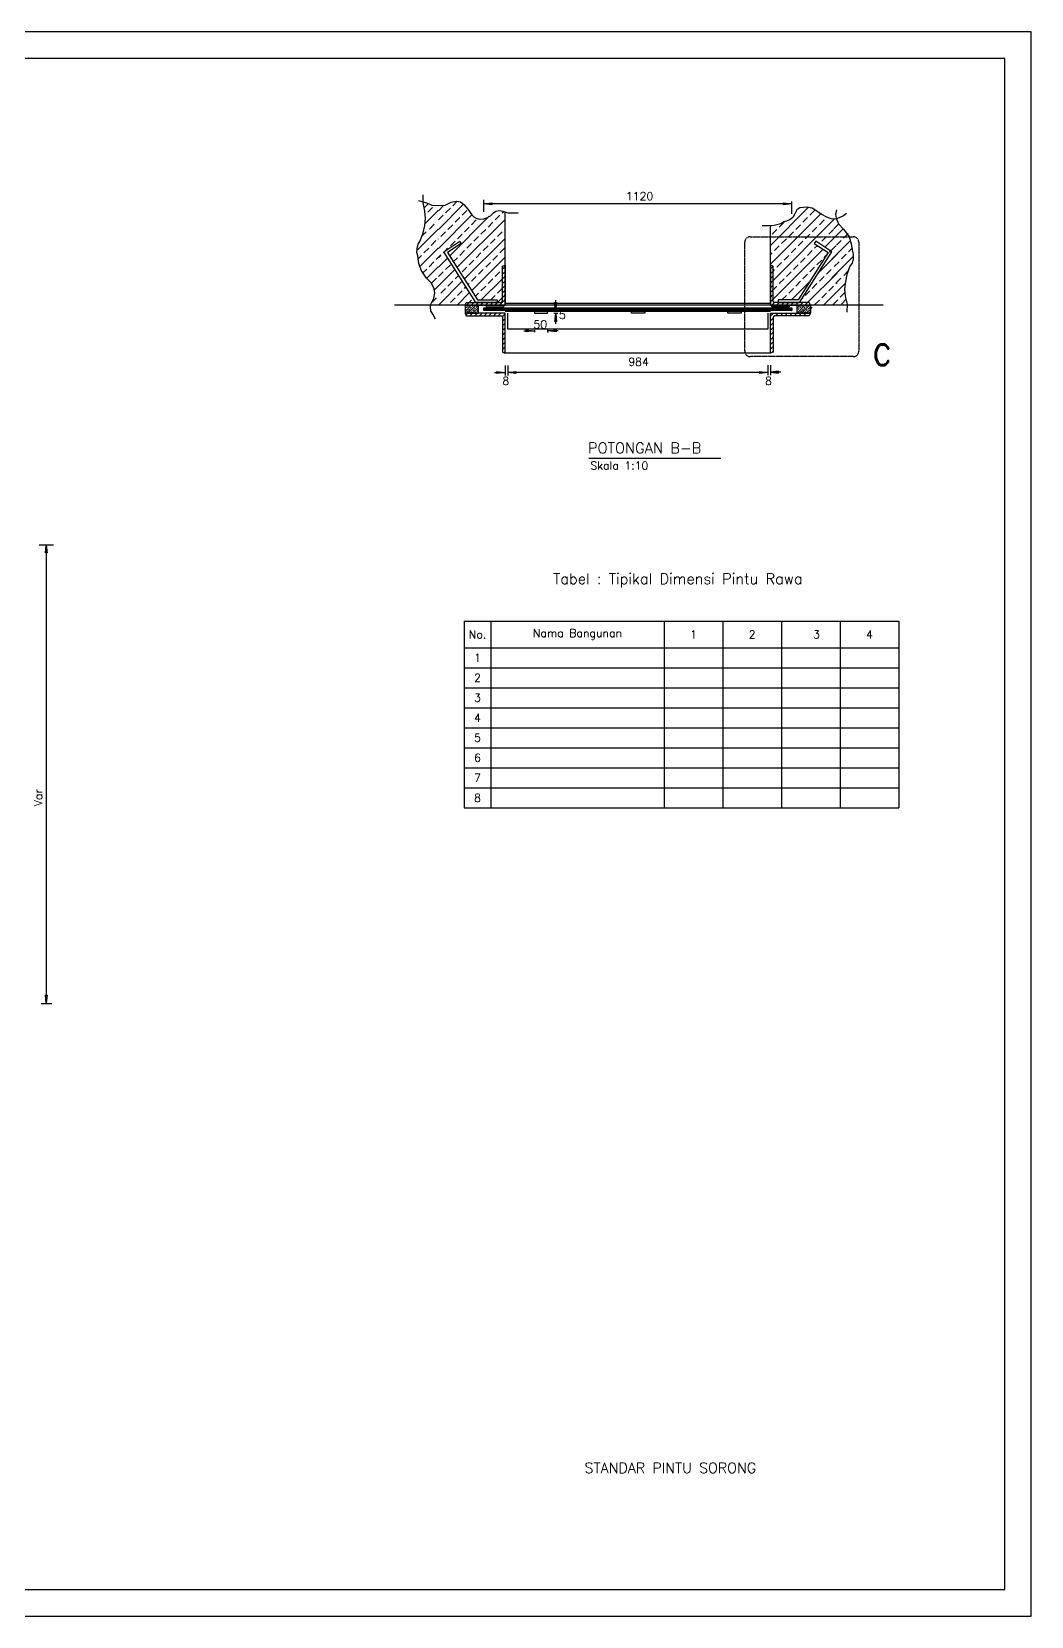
# Model space of a CAD drawing. Header units: metres. Extents: x -50 to 791, y -656 to 584.
# Drawn here: x 416 to 791, y -10 to 584 of the extents above; entities that cross this region are included whole.
import ezdxf
from ezdxf.enums import TextEntityAlignment as Align

# ---------------------------------------------------------------- set-up
doc = ezdxf.new("R2010")
doc.units = ezdxf.units.M
doc.linetypes.add('DASHDOT2', pattern=[0.5, 0.25, -0.125, 0, -0.125])
doc.linetypes.add('HIDDEN', pattern=[0.375, 0.25, -0.125])
for name, color, linetype in [('ACS', 2, 'CONTINUOUS'), ('DIM', 2, 'CONTINUOUS'), ('HATCH', 1, 'CONTINUOUS'), ('KOP', 7, 'CONTINUOUS'), ('PINTU', 5, 'CONTINUOUS'), ('TABEL', 4, 'CONTINUOUS')]:
    doc.layers.add(name, color=color, linetype=linetype)
doc.styles.add('ROMAND', font='ROMAND.SHX')
doc.styles.add('ROMANS', font='ROMANS.SHX', dxfattribs={"height": 3})
doc.styles.get("Standard").update_dxf_attribs({"font": 'Simplex.shx'})

msp = doc.modelspace()

# ---------------------------------------------------------------- linework, layer by layer
at = {"layer": 'ACS', "color": 1, "linetype": 'HIDDEN'}
for points in [[(643.57, 482.09), (593.57, 482.09)], [(693.12, 482.09), (643.12, 482.09)], [(643.57, 479.09), (593.57, 479.09)], [(693.12, 479.09), (643.12, 479.09)]]:
    msp.add_lwpolyline(points, dxfattribs=at)
at = {"layer": 'DIM'}
for points in [[(585.57, 516.46), (585.57, 520.98)], [(643.57, 519.45), (585.57, 519.45), (588.6, 519.79), (588.6, 519.06), (585.57, 519.45)], [(701.1, 519.45), (698.07, 519.06), (698.07, 519.79), (701.1, 519.45), (701.1, 519.45), (643.12, 519.45)], [(701.12, 515.68), (701.12, 520.29)], [(612.52, 483.37), (612.52, 479.48), (612.18, 482.52), (612.91, 482.52), (612.52, 479.48)], [(611.86, 478.49), (613.37, 478.49)], [(612.6, 474.49), (612.6, 478.38), (612.94, 475.35), (612.21, 475.35), (612.6, 478.38)], [(600.61, 471.86), (604.5, 471.86), (601.47, 471.52), (601.47, 472.25), (604.5, 471.86)], [(604.57, 472.17), (604.57, 471.34)], [(609.57, 472.22), (609.57, 471.24)], [(613.57, 471.85), (609.68, 471.85), (612.71, 472.19), (612.71, 471.46), (609.68, 471.85)], [(593.57, 458.93), (593.57, 455.14)], [(594.57, 458.93), (594.57, 455.14)], [(692.12, 459.01), (692.12, 455.22)], [(693.12, 459.01), (693.12, 455.22)], [(589.67, 456.25), (593.56, 456.25), (590.53, 455.91), (590.53, 456.64), (593.56, 456.25)], [(643.57, 456.25), (594.61, 456.25), (597.64, 456.59), (597.64, 455.86), (594.61, 456.25)], [(692.13, 456.25), (689.1, 455.86), (689.1, 456.59), (692.13, 456.25), (692.13, 456.25), (643.12, 456.25)], [(697.02, 456.33), (693.13, 456.33), (696.16, 455.99), (696.16, 456.72), (693.13, 456.33)], [(625.01, 424.1), (674.57, 424.1)], [(418.8, 391.7), (424.22, 391.7)], [(421.49, 391.66), (421.88, 388.63), (421.15, 388.63), (421.49, 391.66), (421.49, 223.28), (421.49, 219.79), (421.15, 222.83), (421.88, 222.83), (421.49, 219.79)]]:
    msp.add_lwpolyline(points, dxfattribs=at)
at = {"layer": 'DIM', "linetype": 'DASHDOT2'}
msp.add_lwpolyline([(683.5, 471.21), (683.5, 505.11, -0.414214), (685.5, 507.11), (724.27, 507.11, -0.414214), (726.27, 505.11), (726.27, 464.21, -0.414214), (724.27, 462.21), (685.5, 462.21, -0.414214), (683.5, 464.21)], format="xyb", close=True, dxfattribs=at)
at = {"layer": 'HATCH'}
for p, q in [((563.22, 517.96), (564.83, 519.57)), ((563.54, 512.03), (568.54, 517.02)), ((564.65, 516.37), (566.42, 518.13)), ((568.57, 509.82), (578.05, 519.3)), ((568.57, 516.89), (570.63, 518.95)), ((571.29, 516.07), (573.06, 517.84)), ((573.94, 518.72), (575.63, 520.42)), ((577.48, 515.19), (579.24, 516.96)), ((693.12, 503.9), (707.33, 518.1)), ((707.95, 515.19), (709.72, 516.96)), ((565.23, 510.03), (567, 511.79)), ((568.57, 502.75), (581.15, 515.33)), ((568.64, 513.42), (570.41, 515.19)), ((572.17, 509.89), (573.94, 511.65)), ((572.77, 499.88), (587.68, 514.79)), ((574.82, 512.54), (576.59, 514.31)), ((575.52, 495.56), (593.57, 513.6)), ((581.01, 511.65), (582.78, 513.42)), ((587.2, 510.77), (588.97, 512.54)), ((589.85, 513.42), (591.62, 515.19)), ((592.5, 516.07), (593.08, 516.65)), ((693.12, 496.83), (711.98, 515.69)), ((693.12, 510.97), (693.42, 511.26)), ((694.12, 490.76), (717.19, 513.82)), ((696.46, 510.77), (698.23, 512.54)), ((702.65, 509.89), (704.42, 511.65)), ((705.3, 512.54), (707.07, 514.31)), ((711.49, 511.65), (713.25, 513.42)), ((714.14, 514.31), (714.26, 514.43)), ((718.67, 511.85), (716.91, 510.08)), ((560.55, 501.96), (568.54, 509.95)), ((562.28, 507.23), (564.05, 509)), ((565.88, 503.91), (567.65, 505.68)), ((568.57, 506.28), (568.64, 506.35)), ((569.52, 507.23), (571.29, 509)), ((573.06, 503.7), (574.82, 505.47)), ((575.71, 506.35), (577.48, 508.12)), ((578.27, 491.23), (593.57, 506.53)), ((578.36, 509), (580.13, 510.77)), ((581.9, 505.47), (583.66, 507.23)), ((584.55, 508.12), (586.32, 509.89)), ((588.08, 504.58), (589.85, 506.35)), ((590.73, 507.23), (592.5, 509)), ((593.39, 509.89), (593.57, 510.07)), ((693.81, 508.12), (695.58, 509.89)), ((697.34, 504.58), (699.11, 506.35)), ((700, 507.23), (701.76, 509)), ((703.53, 503.7), (705.3, 505.47)), ((706.18, 506.35), (707.95, 508.12)), ((708.84, 509), (710.6, 510.77)), ((712.37, 505.47), (714.14, 507.23)), ((720.45, 510.09), (713.56, 503.2)), ((715.02, 508.12), (716.79, 509.89)), ((723.09, 505.65), (716.21, 498.77)), ((719.64, 505.74), (717.87, 503.97)), ((722.29, 508.39), (720.52, 506.63)), ((561.01, 498.89), (562.28, 500.16)), ((561.65, 496), (568.54, 502.88)), ((563.17, 501.05), (564.94, 502.81)), ((567.76, 498.56), (569.52, 500.33)), ((568.57, 499.21), (569.52, 500.16)), ((568.57, 495.67), (572.05, 499.16)), ((570.41, 501.05), (570.68, 501.32)), ((571.4, 502.04), (572.17, 502.81)), ((574.15, 497.72), (575.71, 499.28)), ((576.59, 500.16), (578.36, 501.93)), ((579.24, 502.81), (581.01, 504.58)), ((581.02, 486.91), (593.57, 499.46)), ((582.78, 499.28), (584.55, 501.05)), ((585.43, 501.93), (587.2, 503.7)), ((588.97, 498.4), (590.73, 500.16)), ((591.62, 501.05), (593.39, 502.81)), ((693.12, 500.36), (693.81, 501.05)), ((694.12, 483.68), (712.88, 502.45)), ((694.69, 501.93), (696.46, 503.7)), ((698.23, 498.4), (700, 500.16)), ((700.88, 501.05), (702.65, 502.81)), ((704.42, 497.51), (706.18, 499.28)), ((707.07, 500.16), (708.84, 501.93)), ((709.72, 502.81), (710.76, 503.86)), ((711.11, 493.6), (718.12, 500.61)), ((711.48, 504.58), (711.49, 504.58)), ((713.25, 499.28), (714.03, 500.05)), ((716.98, 503.09), (715.22, 501.32)), ((715.91, 501.93), (717.67, 503.7)), ((724.2, 499.69), (716.21, 491.7)), ((721.57, 500.6), (719.81, 498.84)), ((723.73, 502.76), (722.46, 501.49)), ((562.79, 493.6), (564.22, 495.02)), ((564.29, 491.56), (568.54, 495.81)), ((565.1, 495.91), (566.87, 497.68)), ((567.05, 487.09), (574.8, 494.83)), ((568.64, 492.21), (570.41, 493.98)), ((571.29, 494.86), (573.06, 496.63)), ((577.48, 493.98), (579.24, 495.74)), ((580.13, 496.63), (581.9, 498.4)), ((583.66, 493.09), (585.43, 494.86)), ((586.32, 495.74), (588.08, 497.51)), ((589.85, 492.21), (591.62, 493.98)), ((592.5, 494.86), (592.57, 494.93)), ((592.57, 494.93), (593.57, 495.93)), ((592.57, 493.16), (593.57, 494.16)), ((693.12, 495.06), (694.12, 496.06)), ((693.12, 493.29), (694.12, 494.29)), ((694.12, 494.29), (694.69, 494.86)), ((695.58, 495.74), (697.34, 497.51)), ((699.11, 492.21), (700.88, 493.98)), ((701.76, 494.86), (703.53, 496.63)), ((705.3, 491.32), (707.07, 493.09)), ((707.07, 482.49), (718.12, 493.54)), ((707.95, 493.98), (709.72, 495.74)), ((710.6, 496.63), (712.37, 498.4)), ((714.14, 493.09), (715.91, 494.86)), ((718.86, 497.74), (717.09, 495.97)), ((722.46, 494.42), (720.69, 492.65)), ((566.07, 489.8), (567.83, 491.57)), ((568.57, 481.53), (577.55, 490.51)), ((569.52, 486.02), (571.29, 487.79)), ((572.17, 488.67), (573.94, 490.44)), ((574.82, 491.32), (576.17, 492.67)), ((578.36, 487.79), (578.92, 488.35)), ((579.64, 489.07), (580.13, 489.56)), ((581.01, 490.44), (582.78, 492.21)), ((584.55, 486.9), (586.32, 488.67)), ((584.67, 483.49), (592.57, 491.39)), ((587.2, 489.56), (588.97, 491.32)), ((590.73, 486.02), (592.5, 487.79)), ((592.57, 491.39), (593.57, 492.39)), ((592.57, 489.62), (593.57, 490.62)), ((592.57, 487.85), (593.57, 488.85)), ((592.57, 486.09), (593.57, 487.09)), ((693.12, 491.52), (694.12, 492.52)), ((693.12, 489.76), (694.12, 490.76)), ((693.12, 487.99), (694.12, 488.99)), ((693.12, 486.22), (694.12, 487.22)), ((694.12, 487.22), (695.58, 488.67)), ((696.46, 489.56), (698.23, 491.32)), ((700, 486.02), (701.76, 487.79)), ((701, 483.49), (707.86, 490.35)), ((702.65, 488.67), (704.42, 490.44)), ((708.84, 487.79), (710.6, 489.56)), ((711.49, 490.44), (713.25, 492.21)), ((721.2, 489.62), (713.06, 481.49)), ((715.02, 486.9), (716.79, 488.67)), ((717.67, 489.56), (718.12, 490.01)), ((719.51, 491.62), (717.74, 489.86)), ((566.26, 482.58), (567.91, 484.23)), ((568.57, 485.07), (568.64, 485.14)), ((573.06, 482.49), (574.82, 484.25)), ((575.59, 481.49), (580.29, 486.19)), ((575.71, 485.14), (577.48, 486.9)), ((578.57, 479.16), (580.9, 481.49)), ((578.57, 480.93), (579.13, 481.49)), ((579.13, 481.49), (580.13, 482.49)), ((579.67, 478.49), (582.67, 481.49)), ((579.69, 481.16), (580.01, 481.49)), ((580.13, 482.49), (581.01, 483.37)), ((580.9, 481.49), (581.9, 482.49)), ((581.23, 480.94), (581.67, 481.38)), ((582.39, 484.75), (583.66, 486.02)), ((582.67, 481.49), (583.67, 482.49)), ((582.78, 480.72), (583.22, 481.16)), ((583.44, 481.38), (583.55, 481.49)), ((584.43, 481.49), (585.43, 482.49)), ((586.2, 481.49), (587.2, 482.49)), ((587.97, 481.49), (588.97, 482.49)), ((588.2, 483.49), (589.85, 485.14)), ((589.74, 481.49), (590.74, 482.49)), ((590.74, 482.49), (592.57, 484.32)), ((591.5, 481.49), (593.57, 483.55)), ((592.57, 484.32), (593.57, 485.32)), ((593.27, 481.49), (593.57, 481.78)), ((693.12, 484.45), (694.12, 485.45)), ((693.12, 482.68), (694.12, 483.68)), ((693.69, 481.49), (694.69, 482.49)), ((695.46, 481.49), (696.46, 482.49)), ((697.23, 481.49), (698.23, 482.49)), ((697.46, 483.49), (699.11, 485.14)), ((699, 481.49), (700, 482.49)), ((700.77, 481.49), (701.77, 482.49)), ((702.53, 481.49), (703.53, 482.49)), ((703.12, 478.54), (706.07, 481.49)), ((703.12, 480.31), (704.3, 481.49)), ((703.31, 481.38), (703.42, 481.49)), ((704.3, 481.49), (705.3, 482.49)), ((704.84, 478.49), (707.84, 481.49)), ((704.86, 481.16), (705.19, 481.49)), ((704.94, 483.9), (705.3, 484.25)), ((706.07, 481.49), (707.07, 482.49)), ((706.18, 485.14), (707.95, 486.9)), ((706.4, 480.94), (706.85, 481.38)), ((707.84, 481.49), (708.04, 481.69)), ((709.72, 481.6), (711.49, 483.37)), ((712.37, 484.25), (714.14, 486.02)), ((716.43, 481.49), (718.4, 483.45)), ((721, 486.19), (719.23, 484.43)), ((721.52, 483.69), (719.76, 481.92)), ((578.57, 480.04), (578.8, 480.28)), ((578.78, 478.49), (579.02, 478.73)), ((578.9, 477.72), (579.67, 478.49)), ((579.02, 480.5), (579.47, 480.94)), ((579.24, 478.95), (579.69, 479.39)), ((579.91, 479.61), (580.35, 480.05)), ((580.43, 477.49), (581.43, 478.49)), ((580.55, 478.49), (580.57, 478.51)), ((580.57, 480.28), (581.01, 480.72)), ((580.79, 478.73), (581.23, 479.17)), ((581.43, 478.49), (583.57, 480.62)), ((581.45, 479.39), (581.9, 479.83)), ((582.12, 480.05), (582.56, 480.5)), ((582.2, 477.49), (583.2, 478.49)), ((582.34, 478.51), (582.78, 478.95)), ((583, 479.17), (583.44, 479.61)), ((583.2, 478.49), (583.57, 478.85)), ((583.97, 477.49), (584.97, 478.49)), ((585.57, 479.62), (586.44, 480.49)), ((585.57, 480.15), (585.91, 480.49)), ((586.13, 479.49), (585.57, 480.05)), ((585.6, 479.49), (585.57, 479.52)), ((586.66, 479.49), (585.66, 480.49)), ((585.74, 477.49), (586.74, 478.49)), ((585.97, 479.49), (586.97, 480.49)), ((587.19, 479.49), (586.19, 480.49)), ((586.5, 479.49), (587.5, 480.49)), ((587.72, 479.49), (586.72, 480.49)), ((587.03, 479.49), (588.03, 480.49)), ((588.25, 479.49), (587.25, 480.49)), ((587.5, 477.49), (588.5, 478.49)), ((587.56, 479.49), (588.56, 480.49)), ((588.78, 479.49), (587.78, 480.49)), ((588.09, 479.49), (589.09, 480.49)), ((589.31, 479.49), (588.31, 480.49)), ((588.62, 479.49), (589.62, 480.49)), ((589.84, 479.49), (588.84, 480.49)), ((589.15, 479.49), (590.15, 480.49)), ((589.27, 477.49), (590.27, 478.49)), ((590.37, 479.49), (589.37, 480.49)), ((589.68, 479.49), (590.68, 480.49)), ((590.9, 479.49), (589.9, 480.49)), ((590.21, 479.49), (591.21, 480.49)), ((591.43, 479.49), (590.43, 480.49)), ((590.74, 479.49), (591.74, 480.49)), ((591.96, 479.49), (590.96, 480.49)), ((591.04, 477.49), (592.04, 478.49)), ((591.27, 479.49), (592.27, 480.49)), ((592.5, 479.49), (591.5, 480.49)), ((591.8, 479.49), (592.8, 480.49)), ((593.03, 479.49), (592.03, 480.49)), ((592.33, 479.49), (593.33, 480.49)), ((592.47, 477.15), (593.57, 478.25)), ((593.56, 479.49), (592.56, 480.49)), ((592.57, 475.48), (593.57, 476.48)), ((592.86, 479.49), (593.86, 480.49)), ((594.09, 479.49), (593.09, 480.49)), ((593.39, 479.49), (594.39, 480.49)), ((594.62, 479.49), (593.62, 480.49)), ((593.92, 479.49), (594.92, 480.49)), ((595.15, 479.49), (594.15, 480.49)), ((594.45, 479.49), (595.45, 480.49)), ((595.68, 479.49), (594.68, 480.49)), ((594.98, 479.49), (595.98, 480.49)), ((596.21, 479.49), (595.21, 480.49)), ((595.51, 479.49), (596.51, 480.49)), ((596.74, 479.49), (595.74, 480.49)), ((596.04, 479.49), (597.04, 480.49)), ((597.27, 479.49), (596.27, 480.49)), ((596.58, 479.49), (597.58, 480.49)), ((597.8, 479.49), (596.8, 480.49)), ((597.11, 479.49), (598.11, 480.49)), ((598.33, 479.49), (597.33, 480.49)), ((597.64, 479.49), (598.64, 480.49)), ((598.86, 479.49), (597.86, 480.49)), ((598.17, 479.49), (599.17, 480.49)), ((599.39, 479.49), (598.39, 480.49)), ((598.7, 479.49), (599.7, 480.49)), ((599.92, 479.49), (598.92, 480.49)), ((599.23, 479.49), (600.23, 480.49)), ((600.45, 479.49), (599.45, 480.49)), ((599.76, 479.49), (600.76, 480.49)), ((600.98, 479.49), (599.98, 480.49)), ((600.29, 479.49), (601.29, 480.49)), ((601.51, 479.49), (600.51, 480.49)), ((600.82, 479.49), (601.82, 480.49)), ((602.04, 479.49), (601.04, 480.49)), ((601.35, 479.49), (602.35, 480.49)), ((602.57, 479.49), (601.57, 480.49)), ((601.88, 479.49), (602.88, 480.49)), ((603.1, 479.49), (602.1, 480.49)), ((602.41, 479.49), (603.41, 480.49)), ((603.63, 479.49), (602.63, 480.49)), ((602.94, 479.49), (603.94, 480.49)), ((604.16, 479.49), (603.16, 480.49)), ((603.47, 479.49), (604.47, 480.49)), ((604.69, 479.49), (603.69, 480.49)), ((604, 479.49), (605, 480.49)), ((605.22, 479.49), (604.22, 480.49)), ((604.53, 479.49), (605.53, 480.49)), ((605.75, 479.49), (604.75, 480.49)), ((605.06, 479.49), (606.06, 480.49)), ((606.28, 479.49), (605.28, 480.49)), ((605.59, 479.49), (606.59, 480.49)), ((606.81, 479.49), (605.81, 480.49)), ((606.12, 479.49), (607.12, 480.49)), ((607.34, 479.49), (606.34, 480.49)), ((606.65, 479.49), (607.65, 480.49)), ((607.87, 479.49), (606.87, 480.49)), ((607.18, 479.49), (608.18, 480.49)), ((608.41, 479.49), (607.41, 480.49)), ((607.71, 479.49), (608.71, 480.49)), ((608.94, 479.49), (607.94, 480.49)), ((608.24, 479.49), (609.24, 480.49)), ((609.47, 479.49), (608.47, 480.49)), ((608.77, 479.49), (609.77, 480.49)), ((610, 479.49), (609, 480.49)), ((609.3, 479.49), (610.3, 480.49)), ((610.53, 479.49), (609.53, 480.49)), ((609.83, 479.49), (610.83, 480.49)), ((611.06, 479.49), (610.06, 480.49)), ((610.36, 479.49), (611.36, 480.49)), ((611.59, 479.49), (610.59, 480.49)), ((610.89, 479.49), (611.89, 480.49)), ((612.12, 479.49), (611.12, 480.49)), ((611.42, 479.49), (612.42, 480.49)), ((612.65, 479.49), (611.65, 480.49)), ((611.95, 479.49), (612.95, 480.49)), ((613.18, 479.49), (612.18, 480.49)), ((612.49, 479.49), (613.49, 480.49)), ((613.71, 479.49), (612.71, 480.49)), ((613.02, 479.49), (614.02, 480.49)), ((614.24, 479.49), (613.24, 480.49)), ((613.55, 479.49), (614.55, 480.49)), ((614.77, 479.49), (613.77, 480.49)), ((614.08, 479.49), (615.08, 480.49)), ((615.3, 479.49), (614.3, 480.49)), ((614.61, 479.49), (615.61, 480.49)), ((615.83, 479.49), (614.83, 480.49)), ((615.14, 479.49), (616.14, 480.49)), ((616.36, 479.49), (615.36, 480.49)), ((615.67, 479.49), (616.67, 480.49)), ((616.89, 479.49), (615.89, 480.49)), ((616.2, 479.49), (617.2, 480.49)), ((617.42, 479.49), (616.42, 480.49)), ((616.73, 479.49), (617.73, 480.49)), ((617.95, 479.49), (616.95, 480.49)), ((617.26, 479.49), (618.26, 480.49)), ((618.48, 479.49), (617.48, 480.49)), ((617.79, 479.49), (618.79, 480.49)), ((619.01, 479.49), (618.01, 480.49)), ((618.32, 479.49), (619.32, 480.49)), ((619.54, 479.49), (618.54, 480.49)), ((618.85, 479.49), (619.85, 480.49)), ((620.07, 479.49), (619.07, 480.49)), ((619.38, 479.49), (620.38, 480.49)), ((620.6, 479.49), (619.6, 480.49)), ((619.91, 479.49), (620.91, 480.49)), ((621.13, 479.49), (620.13, 480.49)), ((620.44, 479.49), (621.44, 480.49)), ((621.66, 479.49), (620.66, 480.49)), ((620.97, 479.49), (621.97, 480.49)), ((622.19, 479.49), (621.19, 480.49)), ((621.5, 479.49), (622.5, 480.49)), ((622.72, 479.49), (621.72, 480.49)), ((622.03, 479.49), (623.03, 480.49)), ((623.25, 479.49), (622.25, 480.49)), ((622.56, 479.49), (623.56, 480.49)), ((623.78, 479.49), (622.78, 480.49)), ((623.09, 479.49), (624.09, 480.49)), ((624.31, 479.49), (623.31, 480.49)), ((623.62, 479.49), (624.62, 480.49)), ((624.85, 479.49), (623.85, 480.49)), ((624.15, 479.49), (625.15, 480.49)), ((625.38, 479.49), (624.38, 480.49)), ((624.68, 479.49), (625.68, 480.49)), ((625.91, 479.49), (624.91, 480.49)), ((625.21, 479.49), (626.21, 480.49)), ((626.44, 479.49), (625.44, 480.49)), ((625.74, 479.49), (626.74, 480.49)), ((626.97, 479.49), (625.97, 480.49)), ((626.27, 479.49), (627.27, 480.49)), ((627.5, 479.49), (626.5, 480.49)), ((626.8, 479.49), (627.8, 480.49)), ((628.03, 479.49), (627.03, 480.49)), ((627.33, 479.49), (628.33, 480.49)), ((628.56, 479.49), (627.56, 480.49)), ((627.86, 479.49), (628.86, 480.49)), ((629.09, 479.49), (628.09, 480.49)), ((628.4, 479.49), (629.4, 480.49)), ((629.62, 479.49), (628.62, 480.49)), ((628.93, 479.49), (629.93, 480.49)), ((630.15, 479.49), (629.15, 480.49)), ((629.46, 479.49), (630.46, 480.49)), ((630.68, 479.49), (629.68, 480.49)), ((629.99, 479.49), (630.99, 480.49)), ((631.21, 479.49), (630.21, 480.49)), ((630.52, 479.49), (631.52, 480.49)), ((631.74, 479.49), (630.74, 480.49)), ((631.05, 479.49), (632.05, 480.49)), ((632.27, 479.49), (631.27, 480.49)), ((631.58, 479.49), (632.58, 480.49)), ((632.8, 479.49), (631.8, 480.49)), ((632.11, 479.49), (633.11, 480.49)), ((633.33, 479.49), (632.33, 480.49)), ((632.64, 479.49), (633.64, 480.49)), ((633.86, 479.49), (632.86, 480.49)), ((633.17, 479.49), (634.17, 480.49)), ((634.39, 479.49), (633.39, 480.49)), ((633.7, 479.49), (634.7, 480.49)), ((634.92, 479.49), (633.92, 480.49)), ((634.23, 479.49), (635.23, 480.49)), ((635.45, 479.49), (634.45, 480.49)), ((634.76, 479.49), (635.76, 480.49)), ((635.98, 479.49), (634.98, 480.49)), ((635.29, 479.49), (636.29, 480.49)), ((636.51, 479.49), (635.51, 480.49)), ((635.82, 479.49), (636.82, 480.49)), ((637.04, 479.49), (636.04, 480.49)), ((636.35, 479.49), (637.35, 480.49)), ((637.57, 479.49), (636.57, 480.49)), ((636.88, 479.49), (637.88, 480.49)), ((638.1, 479.49), (637.1, 480.49)), ((637.41, 479.49), (638.41, 480.49)), ((638.63, 479.49), (637.63, 480.49)), ((637.94, 479.49), (638.94, 480.49)), ((639.16, 479.49), (638.16, 480.49)), ((638.47, 479.49), (639.47, 480.49)), ((639.69, 479.49), (638.69, 480.49)), ((639, 479.49), (640, 480.49)), ((640.22, 479.49), (639.22, 480.49)), ((639.53, 479.49), (640.53, 480.49)), ((640.76, 479.49), (639.76, 480.49)), ((640.06, 479.49), (641.06, 480.49)), ((641.29, 479.49), (640.29, 480.49)), ((640.59, 479.49), (641.59, 480.49)), ((641.82, 479.49), (640.82, 480.49)), ((641.12, 479.49), (642.12, 480.49)), ((642.35, 479.49), (641.35, 480.49)), ((641.65, 479.49), (642.65, 480.49)), ((642.88, 479.49), (641.88, 480.49)), ((642.18, 479.49), (643.18, 480.49)), ((643.41, 479.49), (642.41, 480.49)), ((642.71, 479.49), (643.57, 480.34)), ((643.57, 479.86), (642.94, 480.49)), ((643.12, 480.41), (643.2, 480.49)), ((643.12, 479.88), (643.73, 480.49)), ((643.95, 479.49), (643.12, 480.31)), ((643.42, 479.49), (643.12, 479.78)), ((643.24, 479.49), (643.57, 479.81)), ((643.26, 479.49), (644.26, 480.49)), ((643.57, 480.39), (643.47, 480.49)), ((644.48, 479.49), (643.48, 480.49)), ((643.79, 479.49), (644.79, 480.49)), ((645.01, 479.49), (644.01, 480.49)), ((644.32, 479.49), (645.32, 480.49)), ((645.54, 479.49), (644.54, 480.49)), ((644.85, 479.49), (645.85, 480.49)), ((646.07, 479.49), (645.07, 480.49)), ((645.38, 479.49), (646.38, 480.49)), ((646.6, 479.49), (645.6, 480.49)), ((645.91, 479.49), (646.91, 480.49)), ((647.13, 479.49), (646.13, 480.49)), ((646.44, 479.49), (647.44, 480.49)), ((647.66, 479.49), (646.66, 480.49)), ((646.97, 479.49), (647.97, 480.49)), ((648.19, 479.49), (647.19, 480.49)), ((647.5, 479.49), (648.5, 480.49)), ((648.72, 479.49), (647.72, 480.49)), ((648.03, 479.49), (649.03, 480.49)), ((649.25, 479.49), (648.25, 480.49)), ((648.56, 479.49), (649.56, 480.49)), ((649.78, 479.49), (648.78, 480.49)), ((649.09, 479.49), (650.09, 480.49)), ((650.32, 479.49), (649.32, 480.49)), ((649.62, 479.49), (650.62, 480.49)), ((650.85, 479.49), (649.85, 480.49)), ((650.15, 479.49), (651.15, 480.49)), ((651.38, 479.49), (650.38, 480.49)), ((650.68, 479.49), (651.68, 480.49)), ((651.91, 479.49), (650.91, 480.49)), ((651.21, 479.49), (652.21, 480.49)), ((652.44, 479.49), (651.44, 480.49)), ((651.74, 479.49), (652.74, 480.49)), ((652.97, 479.49), (651.97, 480.49)), ((652.27, 479.49), (653.27, 480.49)), ((653.5, 479.49), (652.5, 480.49)), ((652.8, 479.49), (653.8, 480.49)), ((654.03, 479.49), (653.03, 480.49)), ((653.33, 479.49), (654.33, 480.49)), ((654.56, 479.49), (653.56, 480.49)), ((653.86, 479.49), (654.86, 480.49)), ((655.09, 479.49), (654.09, 480.49)), ((654.4, 479.49), (655.4, 480.49)), ((655.62, 479.49), (654.62, 480.49)), ((654.93, 479.49), (655.93, 480.49)), ((656.15, 479.49), (655.15, 480.49)), ((655.46, 479.49), (656.46, 480.49)), ((656.68, 479.49), (655.68, 480.49)), ((655.99, 479.49), (656.99, 480.49)), ((657.21, 479.49), (656.21, 480.49)), ((656.52, 479.49), (657.52, 480.49)), ((657.74, 479.49), (656.74, 480.49)), ((657.05, 479.49), (658.05, 480.49)), ((658.27, 479.49), (657.27, 480.49)), ((657.58, 479.49), (658.58, 480.49)), ((658.8, 479.49), (657.8, 480.49)), ((658.11, 479.49), (659.11, 480.49)), ((659.33, 479.49), (658.33, 480.49)), ((658.64, 479.49), (659.64, 480.49)), ((659.86, 479.49), (658.86, 480.49)), ((659.17, 479.49), (660.17, 480.49)), ((660.39, 479.49), (659.39, 480.49)), ((659.7, 479.49), (660.7, 480.49)), ((660.92, 479.49), (659.92, 480.49)), ((660.23, 479.49), (661.23, 480.49)), ((661.45, 479.49), (660.45, 480.49)), ((660.76, 479.49), (661.76, 480.49)), ((661.98, 479.49), (660.98, 480.49)), ((661.29, 479.49), (662.29, 480.49)), ((662.51, 479.49), (661.51, 480.49)), ((661.82, 479.49), (662.82, 480.49)), ((663.04, 479.49), (662.04, 480.49)), ((662.35, 479.49), (663.35, 480.49)), ((663.57, 479.49), (662.57, 480.49)), ((662.88, 479.49), (663.88, 480.49)), ((664.1, 479.49), (663.1, 480.49)), ((663.41, 479.49), (664.41, 480.49)), ((664.63, 479.49), (663.63, 480.49)), ((663.94, 479.49), (664.94, 480.49)), ((665.16, 479.49), (664.16, 480.49)), ((664.47, 479.49), (665.47, 480.49)), ((665.69, 479.49), (664.69, 480.49)), ((665, 479.49), (666, 480.49)), ((666.22, 479.49), (665.22, 480.49)), ((665.53, 479.49), (666.53, 480.49)), ((666.76, 479.49), (665.76, 480.49)), ((666.06, 479.49), (667.06, 480.49)), ((667.29, 479.49), (666.29, 480.49)), ((666.59, 479.49), (667.59, 480.49)), ((667.82, 479.49), (666.82, 480.49)), ((667.12, 479.49), (668.12, 480.49)), ((668.35, 479.49), (667.35, 480.49)), ((667.65, 479.49), (668.65, 480.49)), ((668.88, 479.49), (667.88, 480.49)), ((668.18, 479.49), (669.18, 480.49)), ((669.41, 479.49), (668.41, 480.49)), ((668.71, 479.49), (669.71, 480.49)), ((669.94, 479.49), (668.94, 480.49)), ((669.24, 479.49), (670.24, 480.49)), ((670.47, 479.49), (669.47, 480.49)), ((669.77, 479.49), (670.77, 480.49)), ((671, 479.49), (670, 480.49)), ((670.3, 479.49), (671.3, 480.49)), ((671.53, 479.49), (670.53, 480.49)), ((670.84, 479.49), (671.84, 480.49)), ((672.06, 479.49), (671.06, 480.49)), ((671.37, 479.49), (672.37, 480.49)), ((672.59, 479.49), (671.59, 480.49)), ((671.9, 479.49), (672.9, 480.49)), ((673.12, 479.49), (672.12, 480.49)), ((672.43, 479.49), (673.43, 480.49)), ((673.65, 479.49), (672.65, 480.49)), ((672.96, 479.49), (673.96, 480.49)), ((674.18, 479.49), (673.18, 480.49)), ((673.49, 479.49), (674.49, 480.49)), ((674.71, 479.49), (673.71, 480.49)), ((674.02, 479.49), (675.02, 480.49)), ((675.24, 479.49), (674.24, 480.49)), ((674.55, 479.49), (675.55, 480.49)), ((675.77, 479.49), (674.77, 480.49)), ((675.08, 479.49), (676.08, 480.49)), ((676.3, 479.49), (675.3, 480.49)), ((675.61, 479.49), (676.61, 480.49)), ((676.83, 479.49), (675.83, 480.49)), ((676.14, 479.49), (677.14, 480.49)), ((677.36, 479.49), (676.36, 480.49)), ((676.67, 479.49), (677.67, 480.49)), ((677.89, 479.49), (676.89, 480.49)), ((677.2, 479.49), (678.2, 480.49)), ((678.42, 479.49), (677.42, 480.49)), ((677.73, 479.49), (678.73, 480.49)), ((678.95, 479.49), (677.95, 480.49)), ((678.26, 479.49), (679.26, 480.49)), ((679.48, 479.49), (678.48, 480.49)), ((678.79, 479.49), (679.79, 480.49)), ((680.01, 479.49), (679.01, 480.49)), ((679.32, 479.49), (680.32, 480.49)), ((680.54, 479.49), (679.54, 480.49)), ((679.85, 479.49), (680.85, 480.49)), ((681.07, 479.49), (680.07, 480.49)), ((680.38, 479.49), (681.38, 480.49)), ((681.6, 479.49), (680.6, 480.49)), ((680.91, 479.49), (681.91, 480.49)), ((682.13, 479.49), (681.13, 480.49)), ((681.44, 479.49), (682.44, 480.49)), ((682.67, 479.49), (681.67, 480.49)), ((681.97, 479.49), (682.97, 480.49)), ((683.2, 479.49), (682.2, 480.49)), ((682.5, 479.49), (683.5, 480.49)), ((683.73, 479.49), (682.73, 480.49)), ((683.03, 479.49), (684.03, 480.49)), ((684.26, 479.49), (683.26, 480.49)), ((683.56, 479.49), (684.56, 480.49)), ((684.79, 479.49), (683.79, 480.49)), ((684.09, 479.49), (685.09, 480.49)), ((685.32, 479.49), (684.32, 480.49)), ((684.62, 479.49), (685.62, 480.49)), ((685.85, 479.49), (684.85, 480.49)), ((685.15, 479.49), (686.15, 480.49)), ((686.38, 479.49), (685.38, 480.49)), ((685.68, 479.49), (686.68, 480.49)), ((686.91, 479.49), (685.91, 480.49)), ((686.21, 479.49), (687.21, 480.49)), ((687.44, 479.49), (686.44, 480.49)), ((686.75, 479.49), (687.75, 480.49)), ((687.97, 479.49), (686.97, 480.49)), ((687.28, 479.49), (688.28, 480.49)), ((688.5, 479.49), (687.5, 480.49)), ((687.81, 479.49), (688.81, 480.49)), ((689.03, 479.49), (688.03, 480.49)), ((688.34, 479.49), (689.34, 480.49)), ((689.56, 479.49), (688.56, 480.49)), ((688.87, 479.49), (689.87, 480.49)), ((690.09, 479.49), (689.09, 480.49)), ((689.4, 479.49), (690.4, 480.49)), ((690.62, 479.49), (689.62, 480.49)), ((689.93, 479.49), (690.93, 480.49)), ((691.15, 479.49), (690.15, 480.49)), ((690.46, 479.49), (691.46, 480.49)), ((691.68, 479.49), (690.68, 480.49)), ((690.99, 479.49), (691.99, 480.49)), ((692.21, 479.49), (691.21, 480.49)), ((691.52, 479.49), (692.52, 480.49)), ((692.74, 479.49), (691.74, 480.49)), ((692.05, 479.49), (693.05, 480.49)), ((693.27, 479.49), (692.27, 480.49)), ((692.58, 479.49), (693.58, 480.49)), ((693.8, 479.49), (692.8, 480.49)), ((693.11, 479.49), (694.11, 480.49)), ((693.12, 477.38), (694.23, 478.49)), ((693.12, 475.61), (694.12, 476.61)), ((694.33, 479.49), (693.33, 480.49)), ((693.64, 479.49), (694.64, 480.49)), ((694.86, 479.49), (693.86, 480.49)), ((694.17, 479.49), (695.17, 480.49)), ((695.39, 479.49), (694.39, 480.49)), ((694.7, 479.49), (695.7, 480.49)), ((695.92, 479.49), (694.92, 480.49)), ((695, 477.49), (696, 478.49)), ((695.23, 479.49), (696.23, 480.49)), ((696.45, 479.49), (695.45, 480.49)), ((695.76, 479.49), (696.76, 480.49)), ((696.98, 479.49), (695.98, 480.49)), ((696.29, 479.49), (697.29, 480.49)), ((697.51, 479.49), (696.51, 480.49)), ((696.77, 477.49), (697.77, 478.49)), ((696.82, 479.49), (697.82, 480.49)), ((698.04, 479.49), (697.04, 480.49)), ((697.35, 479.49), (698.35, 480.49)), ((698.58, 479.49), (697.58, 480.49)), ((697.88, 479.49), (698.88, 480.49)), ((699.11, 479.49), (698.11, 480.49)), ((698.41, 479.49), (699.41, 480.49)), ((698.53, 477.49), (699.53, 478.49)), ((699.64, 479.49), (698.64, 480.49)), ((698.94, 479.49), (699.94, 480.49)), ((700.17, 479.49), (699.17, 480.49)), ((699.47, 479.49), (700.47, 480.49)), ((700.7, 479.49), (699.7, 480.49)), ((700, 479.49), (701, 480.49)), ((701.12, 479.59), (700.23, 480.49)), ((700.3, 477.49), (701.3, 478.49)), ((700.53, 479.49), (701.12, 480.08)), ((701.12, 480.12), (700.76, 480.49)), ((701.06, 479.49), (701.12, 479.55)), ((702.07, 477.49), (703.07, 478.49)), ((703.12, 479.43), (703.31, 479.61)), ((703.53, 479.83), (703.97, 480.28)), ((703.84, 477.49), (704.84, 478.49)), ((703.95, 478.49), (704.19, 478.73)), ((704.19, 480.5), (704.64, 480.94)), ((704.42, 478.95), (704.86, 479.39)), ((705.08, 479.61), (705.52, 480.05)), ((705.6, 477.49), (706.6, 478.49)), ((705.72, 478.49), (705.74, 478.51)), ((705.74, 480.28), (706.18, 480.72)), ((705.96, 478.73), (706.4, 479.17)), ((706.6, 478.49), (708.12, 480.01)), ((706.63, 479.39), (707.07, 479.83)), ((707.29, 480.05), (707.73, 480.5)), ((707.37, 477.49), (707.93, 478.05)), ((707.51, 478.51), (707.95, 478.95)), ((707.95, 480.72), (708.12, 480.89)), ((708.12, 480.01), (708.84, 480.72)), ((592.57, 473.71), (593.57, 474.71)), ((592.57, 471.94), (593.57, 472.94)), ((592.57, 470.18), (593.57, 471.18)), ((592.57, 468.41), (593.57, 469.41)), ((693.12, 473.85), (694.12, 474.85)), ((693.12, 472.08), (694.12, 473.08)), ((693.12, 470.31), (694.12, 471.31)), ((693.12, 468.54), (694.12, 469.54)), ((592.57, 466.64), (593.57, 467.64)), ((592.57, 464.87), (593.57, 465.87)), ((593.14, 463.67), (593.57, 464.11)), ((693.12, 466.77), (694.12, 467.77)), ((693.12, 465.01), (694.12, 466.01)), ((693.56, 463.67), (694.12, 464.24))]:
    msp.add_line(p, q, dxfattribs=at)
at = {"layer": 'KOP', "color": 1}
msp.add_lwpolyline([(-50, -10), (791, -10), (791, 584), (-50, 584), (-50, -10)], dxfattribs=at)
at = {"layer": 'KOP', "color": 7}
msp.add_lwpolyline([(0, 0), (781, 0), (781, 574), (0, 574)], close=True, dxfattribs=at)
at = {"layer": 'PINTU'}
for points in [[(567.46, 476.29), (566.5, 478.13), (565.78, 479.41), (565.62, 480.69), (565.78, 481.81), (566.82, 484.05), (567.22, 486.04), (566.98, 487.56), (566.02, 489.71), (564.18, 491.67), (562.1, 494.55), (561.3, 497.12), (560.83, 499.98), (560.51, 501.18), (560.59, 502.78), (560.99, 504.38), (561.78, 505.59), (562.9, 508.61), (563.46, 511.33), (563.78, 514.06), (563.54, 516.78), (562.82, 519.8), (562.9, 522.83)], [(561.12, 520.7), (564.45, 519.74), (566.11, 519.02), (568.54, 518.86), (571.14, 519.02), (573.38, 520.06), (575.38, 520.46), (576.9, 520.22), (578.1, 519.26), (579.62, 517.42), (581.13, 515.35), (581.85, 514.55), (582.81, 514.07), (584.01, 513.75), (585.61, 513.83), (586.73, 514.23), (588.09, 515.03), (589.21, 516.15), (590.17, 516.7), (591.45, 517.02), (592.73, 516.78), (594.64, 516.07), (598.56, 516.15)], [(721.62, 515.86), (720.57, 515.01), (719.44, 514.44), (718.02, 513.87), (716.31, 513.77), (714.23, 514.44), (712.14, 515.57), (710.53, 516.71), (708.73, 517.85), (706.65, 518.22), (704.18, 518.03), (703.05, 517.28), (702.29, 515.67), (701.53, 514.34), (700.58, 513.59), (699.16, 513.02), (698.12, 512.73), (696.98, 511.98), (694.52, 511.31), (692.53, 511.22), (690.06, 511.22)], [(717.86, 517.26), (717.53, 515.61), (717.76, 514.09), (718.72, 511.94), (720.56, 509.98), (722.64, 507.1), (723.44, 504.53), (723.92, 501.67), (724.23, 500.47), (724.15, 498.87), (723.76, 497.27), (722.96, 496.06), (721.84, 493.04), (721.28, 490.32), (720.96, 487.59), (721.2, 484.87), (721.92, 481.85), (721.84, 478.82)], [(578.57, 481.49), (593.57, 481.49), (593.57, 516.47)], [(708.12, 481.49), (693.12, 481.49), (693.12, 511.25)], [(593.57, 496.49), (593.57, 481.49), (578.57, 481.49), (579, 482.49), (592.19, 482.49), (592.57, 482.93), (592.57, 496.06), (593.57, 496.49)], [(693.12, 496.49), (693.12, 481.49), (708.12, 481.49), (707.69, 482.49), (694.5, 482.49), (694.12, 482.93), (694.12, 496.06), (693.12, 496.49)], [(643.57, 481.49), (552.17, 481.49)], [(578.57, 478.49), (583.57, 478.49), (583.57, 481.49), (578.57, 481.49), (578.57, 478.49)], [(586.49, 481.5), (586.49, 480.8), (593.07, 480.8), (593.07, 481.5)], [(735.41, 481.49), (643.12, 481.49)], [(700.2, 481.5), (700.2, 480.8), (693.63, 480.8), (693.63, 481.5)], [(708.12, 478.49), (703.12, 478.49), (703.12, 481.49), (708.12, 481.49), (708.12, 478.49)], [(593.57, 463.49), (593.57, 478.49), (578.57, 478.49), (579, 477.49), (592.19, 477.49), (592.57, 477.04), (592.57, 463.92), (593.57, 463.49)], [(643.57, 479.49), (585.57, 479.49), (585.57, 480.49), (643.57, 480.49)], [(643.57, 472.49), (594.57, 472.49), (594.57, 478.47)], [(604.57, 479.49), (604.57, 478.49), (609.57, 478.49), (609.57, 479.49)], [(646.07, 479.49), (646.07, 478.49), (641.07, 478.49), (641.07, 479.49)], [(643.12, 480.49), (701.12, 480.49), (701.12, 479.49), (643.12, 479.49)], [(692.12, 478.47), (692.12, 472.49), (643.12, 472.49)], [(682.12, 479.49), (682.12, 478.49), (677.12, 478.49), (677.12, 479.49)], [(693.12, 463.49), (693.12, 478.49), (708.12, 478.49), (707.69, 477.49), (694.5, 477.49), (694.12, 477.04), (694.12, 463.92), (693.12, 463.49)], [(643.57, 463.49), (593.57, 463.49)], [(693.12, 463.49), (643.12, 463.49)], [(419.58, 219.7), (423.52, 219.7)]]:
    msp.add_lwpolyline(points, dxfattribs=at)
for points in [[(590.6, 482.49), (582.65, 482.49), (570.57, 501.49), (576.57, 505.49), (577.11, 504.65), (571.94, 501.2), (583.2, 483.49), (590.6, 483.49)], [(696.09, 482.49), (704.05, 482.49), (716.12, 501.49), (710.12, 505.49), (709.58, 504.65), (714.76, 501.2), (703.5, 483.49), (696.09, 483.49)]]:
    msp.add_lwpolyline(points, close=True, dxfattribs=at)
at = {"layer": 'TABEL'}
for p, q in [((578.26, 363.08), (741.26, 363.08)), ((578.26, 363.08), (578.26, 293.08)), ((588.26, 363.08), (588.26, 293.08)), ((653.26, 363.08), (653.26, 293.08)), ((675.26, 363.08), (675.26, 293.08)), ((697.26, 363.08), (697.26, 293.08)), ((719.26, 363.08), (719.26, 293.08)), ((741.26, 363.08), (741.26, 293.08)), ((578.26, 353.08), (741.26, 353.08)), ((578.26, 345.58), (741.26, 345.58)), ((578.26, 338.08), (741.26, 338.08)), ((578.26, 330.58), (741.26, 330.58)), ((578.26, 323.08), (741.26, 323.08)), ((578.26, 315.58), (741.26, 315.58)), ((578.26, 308.08), (741.26, 308.08)), ((578.26, 300.58), (741.26, 300.58)), ((578.26, 293.08), (741.26, 293.08))]:
    msp.add_line(p, q, dxfattribs=at)

# ---------------------------------------------------------------- texts
at = {"layer": 'DIM', "color": 3, "style": 'ROMANS'}
for s, p in [('1120', (644.06, 520.84)), ('984', (643.68, 458.76))]:
    msp.add_text(s, height=3, dxfattribs=at).set_placement(p, align=Align.CENTER)
for s, p in [('50', (604.23, 472.75)), ('5', (613.8, 476.4)), ('8', (592.62, 451.61)), ('8', (691.16, 451.61)), ('Skala 1:10', (625.59, 419.87))]:
    msp.add_text(s, height=3, dxfattribs=at).set_placement(p)
at = {"layer": 'DIM', "color": 4, "style": 'ROMAND'}
for s, height, p in [('C', 8, (731.43, 458.87)), ('POTONGAN B-B', 4, (624.7, 425.95))]:
    msp.add_text(s, height=height, dxfattribs=at).set_placement(p)
at = {"layer": 'DIM', "color": 3, "style": 'ROMANS'}
msp.add_text('Var', height=3, rotation=90, dxfattribs=at).set_placement((419.98, 293.63))
at = {"layer": 'KOP', "color": 6}
msp.add_text('STANDAR PINTU SORONG', height=3.9, dxfattribs=at).set_placement((623.43, 43.67))
at = {"layer": 'TABEL', "style": 'ROMAND'}
msp.add_text('Tabel : Tipikal Dimensi Pintu Rawa ', height=4, dxfattribs=at).set_placement((659.76, 376.93), align=Align.CENTER)
at = {"layer": 'TABEL', "style": 'ROMANS'}
for s, p in [('No.', (583.26, 358.08)), ('Nama Bangunan', (620.76, 358.08)), ('1', (664.26, 358.08)), ('2', (686.26, 358.08)), ('3', (710.39, 358.08)), ('4', (730.26, 358.08)), ('1', (583.26, 349.33)), ('2', (583.26, 341.83)), ('3', (583.26, 334.33)), ('4', (583.26, 326.83)), ('5', (583.26, 319.33)), ('6', (583.26, 311.83)), ('7', (583.26, 304.33)), ('8', (583.26, 296.83))]:
    msp.add_text(s, height=3, dxfattribs=at).set_placement(p, align=Align.MIDDLE)

doc.saveas('drawing.dxf')
